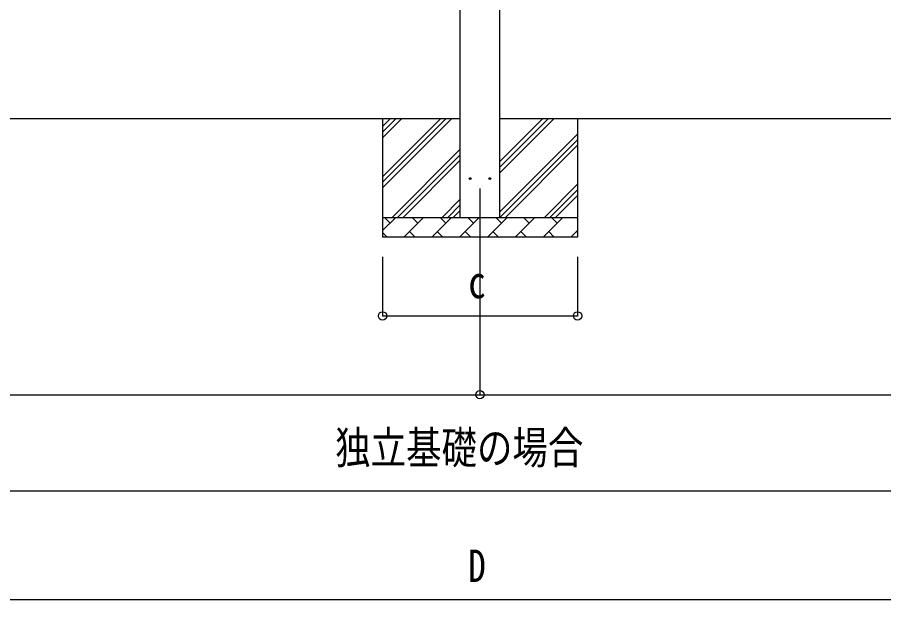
# Model space of a CAD drawing. Units: millimetres, scale not verified. Extents: x -21025 to 21025, y -14850 to 14850.
# Drawn here: x -12295 to -7895, y -6456 to -3499 of the extents above; entities that cross this region are included whole.
import ezdxf
from ezdxf.enums import TextEntityAlignment as Align

# ---------------------------------------------------------------- set-up
doc = ezdxf.new("R2010")
doc.units = ezdxf.units.MM
doc.header["$LTSCALE"] = 60
for name, color, linetype in [('0-2_USER1', 3, 'Continuous'), ('0-3_YKK_11', 7, 'Continuous'), ('0-4_YKK_12', 2, 'Continuous'), ('0-5_YKK_13', 4, 'Continuous'), ('0-6_YKK_A1', 4, 'Continuous'), ('0-7_YKK_D', 6, 'Continuous')]:
    doc.layers.add(name, color=color, linetype=linetype)
doc.styles.add('ＭＳ ゴシック', font='')
doc.styles.get('ＭＳ ゴシック').set_extended_font_data('MS Gothic')

msp = doc.modelspace()

# ---------------------------------------------------------------- linework, layer by layer
at = {"layer": '0-3_YKK_11'}
msp.add_line((4217.24, -5905.06), (-16439.9, -5905.06), dxfattribs=at)
at = {"layer": '0-4_YKK_12'}
msp.add_line((-9944.9, -4368), (-9944.9, -4868), dxfattribs=at)
at = {"layer": '0-5_YKK_13'}
for centre in [(-9994.9, -4318), (-9894.9, -4318)]:
    msp.add_circle(centre, 4.5, dxfattribs=at)
at = {"layer": '0-6_YKK_A1'}
for p, q in [((-10044.9, -4515), (-10044.9, -1729)), ((-9844.9, -1729), (-9844.9, -4515)), ((-10044.9, -4015), (-15218.9, -4015)), ((-10439.4, -4015), (-10439.4, -4615)), ((-10439.4, -4365.05), (-10089.35, -4015)), ((-10439.4, -4336.77), (-10117.63, -4015)), ((-10439.4, -4308.48), (-10145.92, -4015)), ((-10439.4, -4110.49), (-10343.91, -4015)), ((-10439.4, -4082.21), (-10372.19, -4015)), ((-10439.4, -4053.92), (-10400.48, -4015)), ((-4670.9, -4015), (-9844.9, -4015)), ((-9844.9, -4289.67), (-9570.23, -4015)), ((-9844.9, -4233.1), (-9626.8, -4015)), ((-9844.9, -4261.38), (-9598.52, -4015)), ((-9449.4, -4015), (-9449.4, -4615)), ((-9844.9, -4487.66), (-9449.4, -4092.16)), ((-9843.96, -4515), (-9449.4, -4120.44)), ((-10391.36, -4515), (-10044.9, -4168.54)), ((-9815.68, -4515), (-9449.4, -4148.73)), ((-10363.08, -4515), (-10044.9, -4196.82)), ((-10334.79, -4515), (-10044.9, -4225.11)), ((-9617.69, -4515), (-9449.4, -4346.72)), ((-9589.4, -4515), (-9449.4, -4375)), ((-10136.8, -4515), (-10044.9, -4423.1)), ((-9561.12, -4515), (-9449.4, -4403.28)), ((-10108.52, -4515), (-10044.9, -4451.38)), ((-10080.23, -4515), (-10044.9, -4479.67)), ((-10439.4, -4515), (-9449.4, -4515)), ((-10439.4, -4581.47), (-10372.93, -4515)), ((-10401.48, -4543.55), (-10430.04, -4515)), ((-10331.51, -4615), (-10231.51, -4515)), ((-10260.06, -4543.55), (-10288.61, -4515)), ((-10190.09, -4615), (-10090.09, -4515)), ((-10118.64, -4543.55), (-10147.19, -4515)), ((-10048.67, -4615), (-9948.67, -4515)), ((-9977.22, -4543.55), (-10005.77, -4515)), ((-9907.24, -4615), (-9807.24, -4515)), ((-9835.8, -4543.55), (-9864.35, -4515)), ((-9765.82, -4615), (-9665.82, -4515)), ((-9694.38, -4543.55), (-9722.93, -4515)), ((-9624.4, -4615), (-9524.4, -4515)), ((-9552.95, -4543.55), (-9581.51, -4515)), ((-10439.4, -4591.42), (-10415.82, -4615)), ((-9449.4, -4615), (-10439.4, -4615)), ((-10302.95, -4586.45), (-10274.4, -4615)), ((-10161.53, -4586.45), (-10132.98, -4615)), ((-10020.11, -4586.45), (-9991.56, -4615)), ((-9878.69, -4586.45), (-9850.14, -4615)), ((-9737.27, -4586.45), (-9708.72, -4615)), ((-9595.85, -4586.45), (-9567.29, -4615)), ((-9482.98, -4615), (-9449.4, -4581.42)), ((-9454.43, -4586.45), (-9449.4, -4591.47))]:
    msp.add_line(p, q, dxfattribs=at)
at = {"layer": '0-7_YKK_D'}
for p, q in [((-10439.4, -4715), (-10439.4, -5016)), ((-9944.9, -4715), (-9944.9, -5416)), ((-9944.9, -4715), (-9944.9, -5416)), ((-9449.4, -4715), (-9449.4, -5016)), ((-10439.4, -5015), (-9449.4, -5015)), ((-15281.4, -5415), (-9944.9, -5415)), ((-9944.9, -5415), (-4608.4, -5415)), ((-15129.9, -6455.55), (-4759.9, -6455.55))]:
    msp.add_line(p, q, dxfattribs=at)
for centre in [(-10439.4, -5015), (-9449.4, -5015), (-9944.9, -5415), (-9944.9, -5415)]:
    msp.add_circle(centre, 21.25, dxfattribs=at)

# ---------------------------------------------------------------- texts
at = {"layer": '0-2_USER1', "style": 'ＭＳ ゴシック', "width": 0.8}
msp.add_text('独立基礎の場合', height=165, dxfattribs=at).set_placement((-10680.26, -5815.81), align=Align.BOTTOM_LEFT)
at = {"layer": '0-7_YKK_D', "style": 'ＭＳ ゴシック', "width": 0.8}
for s, p in [('c', (-10004.4, -4975)), ('D', (-10004.9, -6415.55))]:
    msp.add_text(s, height=165, dxfattribs=at).set_placement(p, align=Align.BOTTOM_LEFT)

doc.saveas('drawing.dxf')
